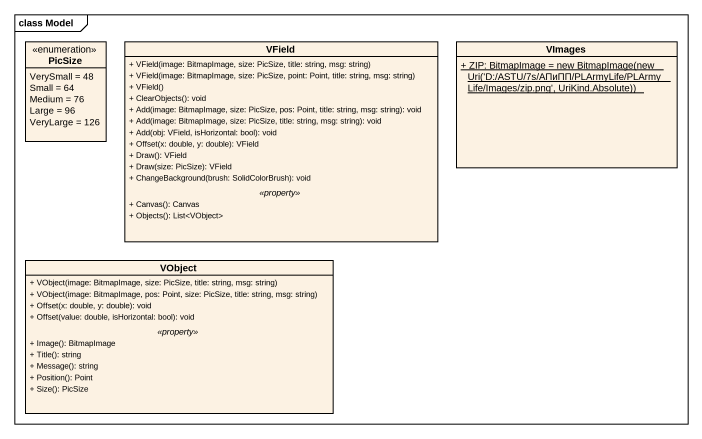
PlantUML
@startuml
mainframe class Model
hide circle
hide empty members
skinparam classAttributeIconSize 0
enum PicSize {
  VerySmall = 48
  Small = 64
  Medium = 76
  Large = 96
  VeryLarge = 126
}
class VField {
  + VField(image: BitmapImage, size: PicSize, title: string, msg: string)
  + VField(image: BitmapImage, size: PicSize, point: Point, title: string, msg: string)
  + VField()
  + ClearObjects(): void
  + Add(image: BitmapImage, size: PicSize, pos: Point, title: string, msg: string): void
  + Add(image: BitmapImage, size: PicSize, title: string, msg: string): void
  + Add(obj: VField, isHorizontal: bool): void
  + Offset(x: double, y: double): VField
  + Draw(): VField
  + Draw(size: PicSize): VField
  + ChangeBackground(brush: SolidColorBrush): void
  .. <<property>> ..
  + Canvas(): Canvas
  + Objects(): List<VObject>
}
class VImages {
  {static} {field} + ZIP: BitmapImage = new BitmapImage(new Uri('D:/ASTU/7s/АПиПП/PLArmyLife/PLArmyLife/Images/zip.png', UriKind.Absolute))
}
class VObject {
  + VObject(image: BitmapImage, size: PicSize, title: string, msg: string)
  + VObject(image: BitmapImage, pos: Point, size: PicSize, title: string, msg: string)
  + Offset(x: double, y: double): void
  + Offset(value: double, isHorizontal: bool): void
  .. <<property>> ..
  + Image(): BitmapImage
  + Title(): string
  + Message(): string
  + Position(): Point
  + Size(): PicSize
}
@enduml
